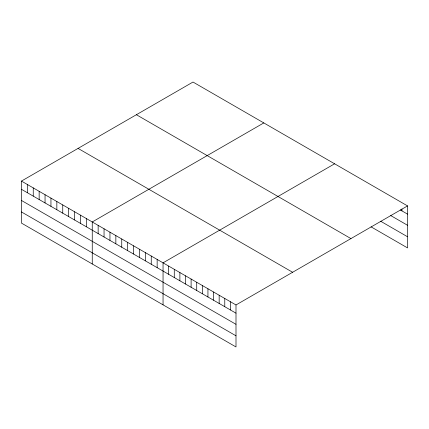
<?xml version="1.0" encoding="UTF-8"?>
<svg xmlns="http://www.w3.org/2000/svg" width="429" height="429" viewBox="0 0 429 429"><rect width="100%" height="100%" fill="white"/><g stroke="black" fill="none" stroke-linecap="round" stroke-linejoin="round"><path stroke-width="0.64" d="M21.45 181.086L235.998 304.955L235.998 346.959L21.45 223.091L21.45 181.086L193.002 82.041L407.55 205.909L407.55 247.914L371.08 226.855M263.803 122.919L92.251 221.965L92.251 263.964M334.604 163.798L163.052 262.843L163.052 304.842M235.998 304.955L407.55 205.909M400.257 209.92L407.55 214.135M390.717 215.562L407.55 225.279M380.614 221.214L407.55 236.765M136.39 114.725L350.938 238.594M78.062 148.402L292.61 272.27M21.45 189.312L235.998 313.181M21.45 200.456L235.998 324.324M21.45 211.942L235.998 335.81M401.941 208.998L401.941 210.896M230.384 301.716L230.384 309.942M224.775 298.477L224.775 306.697M219.165 295.238L219.165 303.459M213.551 291.999L213.551 300.22M207.942 288.76L207.942 296.981M202.327 285.516L202.327 293.742M196.718 282.277L196.718 290.503M191.109 279.038L191.109 287.264M185.494 275.799L185.494 284.025M179.885 272.56L179.885 280.781M174.276 269.321L174.276 277.542M168.661 266.082L168.661 274.303M157.153 259.432L157.153 267.658M151.249 256.027L151.249 264.253M145.351 252.622L145.351 260.843M139.452 249.217L139.452 257.438M133.553 245.806L133.553 254.032M127.649 242.401L127.649 250.627M121.75 238.996L121.75 247.222M115.851 235.591L115.851 243.811M109.953 232.186L109.953 240.406M104.049 228.775L104.049 237.001M98.15 225.37L98.15 233.596M86.352 218.559L86.352 226.78M80.448 215.149L80.448 223.375M74.549 211.744L74.549 219.97M68.651 208.338L68.651 216.565M62.752 204.933L62.752 213.154M56.848 201.528L56.848 209.749M50.949 198.118L50.949 206.344M45.05 194.712L45.05 202.938M39.152 191.307L39.152 199.528M33.248 187.902L33.248 196.123M27.349 184.497L27.349 192.718"/></g></svg>
